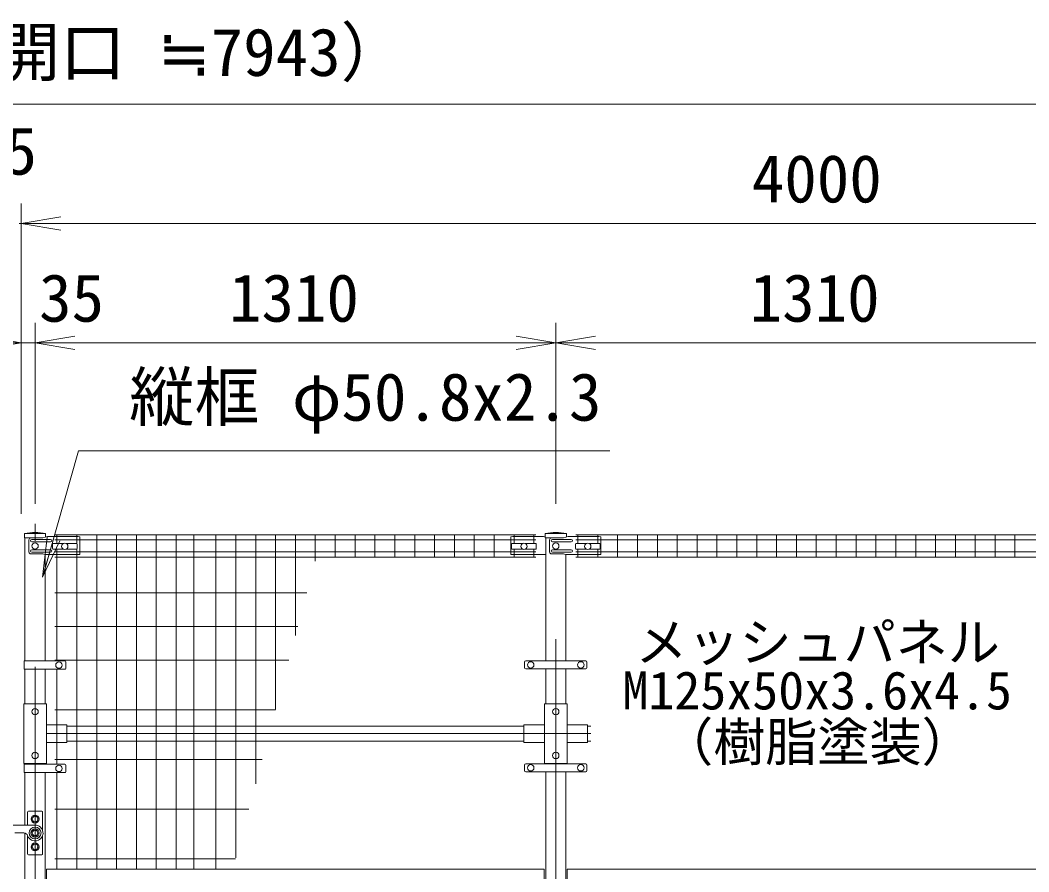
# Model space of a CAD drawing. Units: millimetres, scale not verified. Extents: x -10500 to 10500, y -7425 to 7425.
# Drawn here: x -2131 to 407, y 769 to 2911 of the extents above; entities that cross this region are included whole.
import ezdxf
from ezdxf.enums import TextEntityAlignment as Align

# ---------------------------------------------------------------- set-up
doc = ezdxf.new("R2010")
doc.units = ezdxf.units.MM
doc.header["$LTSCALE"] = 50
doc.linetypes.add('USER1', pattern=[50.8, 31.75, -6.35, 6.35, -6.35])
for name, color, linetype, lineweight in [('0-0_D-STR-DIM', 7, 'Continuous', 9), ('0-1_0', 7, 'Continuous', 9), ('0-2_D-STR1', 1, 'Continuous', 18), ('0-3_D-BMK', 2, 'USER1', 13), ('0-4_D-STR3', 3, 'Continuous', 13), ('0-5_D-STR2', 7, 'Continuous', 9), ('0-9_D-STR-TXT', 7, 'Continuous', 9)]:
    doc.layers.add(name, color=color, linetype=linetype, lineweight=lineweight)
doc.styles.add('ＭＳ ゴシック', font='')
doc.styles.get('ＭＳ ゴシック').set_extended_font_data('MS Gothic')

# ---------------------------------------------------------------- blocks, each defined once
blk = doc.blocks.new('_Open')
at = {"layer": '0-1_0'}
blk.add_line((-50, 8.33), (0, 0), dxfattribs=at)
blk.add_lwpolyline([(-50, -8.33), (0, 0), (-50, 0)], dxfattribs=at)

msp = doc.modelspace()

# ---------------------------------------------------------------- linework, layer by layer
at = {"layer": '0-0_D-STR-DIM'}
for p, q in [((-6033.58, 2699.98), (1771.42, 2699.98)), ((-2128.58, 1669.98), (-2128.58, 2449.98)), ((-2128.58, 1669.98), (-2128.58, 2449.98)), ((-2128.58, 2399.98), (-2133.58, 2399.98)), ((-2028.58, 2399.98), (1771.42, 2399.98)), ((-2028.58, 2399.98), (-1928.58, 2399.98)), ((-2128.58, 1669.98), (-2128.58, 2149.98)), ((-2093.58, 1694.98), (-2093.58, 2149.98)), ((-2093.58, 1694.98), (-2093.58, 2149.98)), ((-783.58, 1694.98), (-783.58, 2149.98)), ((-783.58, 1694.98), (-783.58, 2149.98)), ((-2128.58, 2099.98), (-2093.58, 2099.98)), ((-1993.58, 2099.98), (-883.58, 2099.98)), ((-1993.58, 2099.98), (-1893.58, 2099.98)), ((-683.58, 2099.98), (426.42, 2099.98))]:
    msp.add_line(p, q, dxfattribs=at)
at = {"layer": '0-2_D-STR1'}
for p, q in [((-2066.98, 1619.98), (-2120.18, 1619.98)), ((-2120.18, 1619.98), (-2120.18, 1608.98)), ((-2074.22, 1608.98), (-2120.18, 1608.98)), ((-2118.98, 1299.72), (-2118.98, 1608.98)), ((-2066.98, 1611.48), (-2066.98, 1619.98)), ((-756.98, 1619.98), (-810.18, 1619.98)), ((-810.18, 1608.98), (-810.18, 1619.98)), ((-764.22, 1608.98), (-810.18, 1608.98)), ((-808.98, 1299.73), (-808.98, 1608.98)), ((-756.98, 1611.48), (-756.98, 1619.98)), ((-2068.18, 1299.72), (-2068.18, 1567.16)), ((-758.18, 1299.73), (-758.18, 1567.16)), ((-2118.98, 1191.97), (-2118.98, 1278.72)), ((-2068.18, 1191.97), (-2068.18, 1278.72)), ((-808.98, 1191.97), (-808.98, 1279.73)), ((-758.18, 1191.97), (-758.18, 1279.73)), ((-2013.58, 1136.02), (-863.58, 1136.02)), ((-703.58, 1136.02), (-695.24, 1136.02)), ((-2013.58, 1097.92), (-863.58, 1097.92)), ((-703.58, 1097.92), (-695.24, 1097.92)), ((-2118.98, 1039.72), (-2118.98, 1041.97)), ((-2069.18, 1039.72), (-2069.18, 1041.97)), ((-808.98, 1040.97), (-808.98, 1041.97)), ((-758.18, 1040.97), (-758.18, 1041.97)), ((-2118.98, 886.98), (-2118.98, 1018.72)), ((-2068.18, 746.98), (-2068.18, 1018.72)), ((-808.98, 746.98), (-808.98, 1020.97)), ((-758.18, 746.98), (-758.18, 1020.97)), ((-2118.98, 746.98), (-2118.98, 866.55))]:
    msp.add_line(p, q, dxfattribs=at)
for centre in [(-2093.58, 1503.55), (-783.58, 1503.55)]:
    msp.add_arc(centre, 119.43, 77.13052, 102.86948, dxfattribs=at)
at = {"layer": '0-3_D-BMK'}
for p, q in [((-2093.58, -303.02), (-2093.58, 1644.98)), ((-783.58, -233.02), (-783.58, 1644.98)), ((-2064.98, 1116.97), (-695.24, 1116.97))]:
    msp.add_line(p, q, dxfattribs=at)
at = {"layer": '0-4_D-STR3'}
for p, q in [((-2109.06, 1603.98), (-2109.06, 1573.98)), ((-2074.22, 1608.98), (-2104.06, 1608.98)), ((-2054.58, 1604.98), (-2101.99, 1604.98)), ((-2054.58, 1598.98), (-2101.99, 1598.98)), ((-2062.66, 1612.98), (-2074.22, 1608.98)), ((-1985.58, 1612.98), (-2062.66, 1612.98)), ((-1985.58, 1612.98), (-1980.58, 1611.98)), ((-1980.58, 1611.98), (-1980.58, 1568.16)), ((-891.58, 1612.98), (-896.58, 1611.98)), ((-896.58, 1611.98), (-896.58, 1568.16)), ((-891.58, 1612.98), (-814.49, 1612.98)), ((-814.49, 1612.98), (-810.18, 1611.48)), ((-799.06, 1603.98), (-799.06, 1573.98)), ((-764.22, 1608.98), (-794.06, 1608.98)), ((-744.58, 1604.98), (-791.99, 1604.98)), ((-744.58, 1598.98), (-791.99, 1598.98)), ((-752.66, 1612.98), (-764.22, 1608.98)), ((-675.58, 1612.98), (-752.66, 1612.98)), ((-675.58, 1612.98), (-670.58, 1611.98)), ((-670.58, 1611.98), (-670.58, 1568.16)), ((-2054.58, 1578.98), (-2101.99, 1578.98)), ((-2049.83, 1593.45), (-2049.83, 1582.45)), ((-2047.83, 1595.45), (-2021.61, 1595.45)), ((-2047.83, 1580.45), (-2021.61, 1580.45)), ((-2016.04, 1595.45), (-1989.83, 1595.45)), ((-2016.04, 1580.45), (-1989.83, 1580.45)), ((-1987.83, 1593.45), (-1987.83, 1582.45)), ((-894.58, 1593.45), (-894.58, 1582.45)), ((-892.58, 1595.45), (-866.36, 1595.45)), ((-892.58, 1580.45), (-866.36, 1580.45)), ((-860.79, 1595.45), (-834.58, 1595.45)), ((-860.79, 1580.45), (-834.58, 1580.45)), ((-832.58, 1593.45), (-832.58, 1582.45)), ((-744.58, 1578.98), (-791.99, 1578.98)), ((-734.08, 1593.45), (-734.08, 1582.45)), ((-705.86, 1595.45), (-732.08, 1595.45)), ((-705.86, 1580.45), (-732.08, 1580.45)), ((-674.08, 1595.45), (-700.29, 1595.45)), ((-674.08, 1580.45), (-700.29, 1580.45)), ((-672.08, 1593.45), (-672.08, 1582.45)), ((-2074.22, 1568.98), (-2104.06, 1568.98)), ((-2054.58, 1572.98), (-2101.99, 1572.98)), ((-2068.97, 1567.16), (-2074.22, 1568.98)), ((-2068.97, 1567.16), (-1981.58, 1567.16)), ((-808.98, 1567.16), (-895.58, 1567.16)), ((-764.22, 1568.98), (-794.06, 1568.98)), ((-744.58, 1572.98), (-791.99, 1572.98)), ((-758.97, 1567.16), (-764.22, 1568.98)), ((-758.97, 1567.16), (-671.58, 1567.16)), ((-2121.28, 1299.72), (-2018.59, 1299.72)), ((-2121.28, 1278.72), (-2121.28, 1299.72)), ((-2016.59, 1280.72), (-2016.59, 1297.72)), ((-862.08, 1282.73), (-862.08, 1296.73)), ((-859.08, 1299.73), (-708.08, 1299.73)), ((-705.08, 1282.73), (-705.08, 1296.73)), ((-2121.28, 1278.72), (-2018.59, 1278.72)), ((-859.08, 1279.73), (-708.08, 1279.73)), ((-2122.18, 1041.97), (-2122.18, 1191.97)), ((-2064.98, 1191.97), (-2122.18, 1191.97)), ((-812.18, 1041.97), (-812.18, 1191.97)), ((-754.98, 1191.97), (-812.18, 1191.97)), ((-2013.58, 1138.97), (-2064.98, 1138.97)), ((-2013.58, 1138.97), (-2013.58, 1094.97)), ((-863.58, 1138.97), (-863.58, 1094.97)), ((-812.18, 1138.97), (-863.58, 1138.97)), ((-703.58, 1138.97), (-754.98, 1138.97)), ((-703.58, 1138.97), (-703.58, 1094.97)), ((-2013.58, 1094.97), (-2064.98, 1094.97)), ((-812.18, 1094.97), (-863.58, 1094.97)), ((-703.58, 1094.97), (-754.98, 1094.97)), ((-859.08, 1040.97), (-708.08, 1040.97)), ((-2121.28, 1039.72), (-2018.59, 1039.72)), ((-2121.28, 1039.72), (-2121.28, 1018.72)), ((-2121.28, 1018.72), (-2018.59, 1018.72)), ((-2016.59, 1037.72), (-2016.59, 1020.72)), ((-862.08, 1037.97), (-862.08, 1023.97)), ((-859.08, 1020.97), (-708.08, 1020.97)), ((-705.08, 1037.97), (-705.08, 1023.97)), ((-2112.58, 919.73), (-2112.58, 886.98)), ((-2110.33, 921.98), (-2076.83, 921.98)), ((-2074.58, 919.73), (-2074.58, 873.22)), ((-2173.58, 886.98), (-2093.58, 886.98)), ((-2144.58, 866.98), (-2121.85, 866.98)), ((-2112.58, 860.72), (-2112.58, 814.23)), ((-2074.58, 860.73), (-2074.58, 814.23)), ((-2110.33, 811.98), (-2076.83, 811.98)), ((-812.58, 776.13), (-2064.58, 776.13)), ((-2064.58, 776.13), (-2064.58, 746.98)), ((-812.58, 776.13), (-812.58, 746.98)), ((497.42, 776.13), (-754.58, 776.13)), ((-754.58, 776.13), (-754.58, 746.98))]:
    msp.add_line(p, q, dxfattribs=at)
for points in [[(-2122.18, 1041.97), (-2064.98, 1041.97), (-2064.98, 1191.97)], [(-812.18, 1041.97), (-754.98, 1041.97), (-754.98, 1191.97)]]:
    msp.add_lwpolyline(points, dxfattribs=at)
for points in [[(-2097.63, 908.99), (-2101.68, 901.98), (-2097.63, 894.96), (-2089.53, 894.96), (-2085.48, 901.98), (-2089.53, 908.99)], [(-2097.63, 873.99), (-2101.68, 866.98), (-2097.63, 859.96), (-2089.53, 859.96), (-2085.48, 866.98), (-2089.53, 873.99)], [(-2097.63, 838.99), (-2101.68, 831.98), (-2097.63, 824.96), (-2089.53, 824.96), (-2085.48, 831.98), (-2089.53, 838.99)]]:
    msp.add_lwpolyline(points, close=True, dxfattribs=at)
for centre, radius in [((-2093.58, 1588.98), 8), ((-2018.83, 1587.95), 8), ((-863.58, 1587.95), 8), ((-783.58, 1588.98), 8), ((-783.58, 1588.98), 8), ((-703.08, 1587.95), 8), ((-2033.58, 1289.22), 8), ((-846.58, 1289.73), 8), ((-720.58, 1289.73), 8), ((-2093.58, 1171.97), 8), ((-783.58, 1171.97), 8), ((-2093.58, 1061.97), 8), ((-783.58, 1061.97), 8), ((-2033.58, 1029.22), 8), ((-846.58, 1030.97), 8), ((-720.58, 1030.97), 8), ((-2093.58, 901.98), 10), ((-2093.58, 901.98), 7.03), ((-2093.58, 866.98), 15), ((-2093.58, 866.98), 10.5), ((-2093.58, 866.98), 7.03), ((-2093.58, 831.98), 10), ((-2093.58, 831.98), 7.03)]:
    msp.add_circle(centre, radius, dxfattribs=at)
for centre, radius, start, end in [((-2104.06, 1603.98), 5, 90, 180), ((-2101.99, 1601.98), 3, 90, 270), ((-2054.58, 1601.98), 3, 270, 90), ((-794.06, 1603.98), 5, 90, 180), ((-791.99, 1601.98), 3, 90, 270), ((-744.58, 1601.98), 3, 270, 90), ((-2104.06, 1573.98), 5, 180, 270), ((-2101.99, 1575.98), 3, 90, 270), ((-2054.58, 1575.98), 3, 270, 90), ((-2047.83, 1593.45), 2, 90, 180), ((-2047.83, 1582.45), 2, 180, 270), ((-1989.83, 1593.45), 2, 0, 90), ((-1989.83, 1582.45), 2, 270, 0), ((-892.58, 1593.45), 2, 90, 180), ((-892.58, 1582.45), 2, 180, 270), ((-834.58, 1593.45), 2, 0, 90), ((-834.58, 1582.45), 2, 270, 0), ((-794.06, 1573.98), 5, 180, 270), ((-791.99, 1575.98), 3, 90, 270), ((-744.58, 1575.98), 3, 270, 90), ((-732.08, 1593.45), 2, 90, 180), ((-732.08, 1582.45), 2, 180, 270), ((-674.08, 1593.45), 2, 0, 90), ((-674.08, 1582.45), 2, 270, 0), ((-1981.58, 1568.16), 1, 270, 0), ((-895.58, 1568.16), 1, 180, 270), ((-671.58, 1568.16), 1, 270, 0), ((-2018.59, 1297.72), 2, 0, 90), ((-859.08, 1296.73), 3, 90, 180), ((-708.08, 1296.73), 3, 0, 90), ((-2018.59, 1280.72), 2, 270, 0), ((-859.08, 1282.73), 3, 180, 270), ((-708.08, 1282.73), 3, 270, 0), ((-859.08, 1037.97), 3, 90, 180), ((-708.08, 1037.97), 3, 0, 90), ((-2018.59, 1037.72), 2, 0, 90), ((-2018.59, 1020.72), 2, 270, 0), ((-859.08, 1023.97), 3, 180, 270), ((-708.08, 1023.97), 3, 270, 0), ((-2110.33, 919.73), 2.25, 90, 180), ((-2076.83, 919.73), 2.25, 0, 90), ((-2121.85, 856.98), 10, 17.3687, 90), ((-2093.58, 866.98), 20, 200.5326, 90), ((-2110.33, 814.23), 2.25, 180, 270), ((-2076.83, 814.23), 2.25, 270, 0)]:
    msp.add_arc(centre, radius, start, end, dxfattribs=at)
at = {"layer": '0-5_D-STR2'}
for p, q in [((-833.58, 1616.97), (-2043.58, 1616.97)), ((-833.58, 1604.1), (-2043.58, 1604.1)), ((-2038.58, 1595.45), (-2038.58, 1616.97)), ((-1988.58, 1595.45), (-1988.58, 1616.97)), ((-1938.58, 776.13), (-1938.58, 1616.97)), ((-1888.58, 776.13), (-1888.58, 1616.97)), ((-1838.58, 776.13), (-1838.58, 1616.97)), ((-1788.58, 776.13), (-1788.58, 1616.97)), ((-1738.58, 776.13), (-1738.58, 1616.97)), ((-1693.83, 776.13), (-1693.83, 1616.97)), ((-1638.58, 776.13), (-1638.58, 1616.97)), ((-1588.58, 804.18), (-1588.58, 1616.97)), ((-1538.58, 990.78), (-1538.58, 1616.97)), ((-1488.58, 1177.38), (-1488.58, 1616.97)), ((-1438.58, 1363.99), (-1438.58, 1616.97)), ((-1388.58, 1550.59), (-1388.58, 1616.97)), ((-1338.58, 1560.97), (-1338.58, 1616.97)), ((-1288.58, 1560.97), (-1288.58, 1616.97)), ((-1238.58, 1560.97), (-1238.58, 1616.97)), ((-1188.58, 1560.97), (-1188.58, 1616.97)), ((-1138.58, 1560.97), (-1138.58, 1616.97)), ((-1088.58, 1560.97), (-1088.58, 1616.97)), ((-1038.58, 1560.97), (-1038.58, 1616.97)), ((-988.58, 1560.97), (-988.58, 1616.97)), ((-938.58, 1560.97), (-938.58, 1616.97)), ((-888.58, 1595.45), (-888.58, 1616.97)), ((-838.58, 1595.45), (-838.58, 1616.97)), ((475.92, 1616.97), (-733.08, 1616.97)), ((475.92, 1604.1), (-733.08, 1604.1)), ((-728.08, 1595.45), (-728.08, 1616.97)), ((-678.08, 1595.45), (-678.08, 1616.97)), ((-628.08, 1560.97), (-628.08, 1616.97)), ((-578.08, 1560.97), (-578.08, 1616.97)), ((-528.08, 1560.97), (-528.08, 1616.97)), ((-478.08, 1560.97), (-478.08, 1616.97)), ((-428.08, 1560.97), (-428.08, 1616.97)), ((-378.08, 1560.97), (-378.08, 1616.97)), ((-328.08, 1560.97), (-328.08, 1616.97)), ((-278.08, 1560.97), (-278.08, 1616.97)), ((-228.08, 1560.97), (-228.08, 1616.97)), ((-178.08, 1560.97), (-178.08, 1616.97)), ((-128.08, 1560.97), (-128.08, 1616.97)), ((-78.08, 1560.97), (-78.08, 1616.97)), ((-28.08, 1560.97), (-28.08, 1616.97)), ((21.92, 1560.97), (21.92, 1616.97)), ((71.92, 1560.97), (71.92, 1616.97)), ((121.92, 1560.97), (121.92, 1616.97)), ((171.92, 1560.97), (171.92, 1616.97)), ((221.92, 1560.97), (221.92, 1616.97)), ((271.92, 1560.97), (271.92, 1616.97)), ((321.92, 1560.97), (321.92, 1616.97)), ((370.92, 1560.97), (370.92, 1616.97)), ((-833.58, 1573.85), (-2043.58, 1573.85)), ((-2038.58, 1299.72), (-2038.58, 1580.45)), ((-1988.58, 776.13), (-1988.58, 1580.45)), ((-888.58, 1560.97), (-888.58, 1580.45)), ((-838.58, 1560.97), (-838.58, 1580.45)), ((475.92, 1573.85), (-733.08, 1573.85)), ((-728.08, 1560.97), (-728.08, 1580.45)), ((-678.08, 1560.97), (-678.08, 1580.45)), ((-833.58, 1560.97), (-2043.58, 1560.97)), ((475.92, 1560.97), (-733.08, 1560.97)), ((-1409.91, 1470.97), (-2043.58, 1470.97)), ((-1432.55, 1386.47), (-2043.58, 1386.47)), ((-1455.19, 1301.97), (-2043.58, 1301.97)), ((-2038.58, 1039.72), (-2038.58, 1278.72)), ((-1488.69, 1176.97), (-2043.58, 1176.97)), ((-1522.18, 1051.97), (-2043.58, 1051.97)), ((-2038.58, 776.13), (-2038.58, 1018.72)), ((-1588.58, 804.18), (-1588.58, 944.81)), ((-1555.67, 926.97), (-2043.58, 926.97)), ((-1589.17, 801.97), (-2043.58, 801.97))]:
    msp.add_line(p, q, dxfattribs=at)
at = {"layer": '0-9_D-STR-TXT'}
msp.add_lwpolyline([(-647.38, 1827.79), (-1984.08, 1827.79), (-2074.15, 1512.19)], dxfattribs=at)

# ---------------------------------------------------------------- block references
at = {"layer": '0-0_D-STR-DIM', "xscale": 2, "yscale": 2, "rotation": 180}
for p in [(-2128.58, 2399.98), (-2128.58, 2399.98), (-2093.58, 2099.98), (-2093.58, 2099.98), (-783.58, 2099.98)]:
    msp.add_blockref('_Open', p, dxfattribs=at)
at = {"layer": '0-0_D-STR-DIM', "xscale": 2, "yscale": 2}
for p in [(-2128.58, 2099.98), (-783.58, 2099.98)]:
    msp.add_blockref('_Open', p, dxfattribs=at)
at = {"layer": '0-9_D-STR-TXT', "xscale": 2, "yscale": 2, "rotation": 254.07237}
msp.add_blockref('_Open', (-2074.69, 1510.27), dxfattribs=at)

# ---------------------------------------------------------------- texts
at = {"layer": '0-0_D-STR-DIM', "style": 'ＭＳ ゴシック'}
for s, p in [('8005（有効開口 ≒7943）', (-3013.39, 2734.95)), ('5', (-2170.39, 2486.85)), ('4000', (-290.45, 2416.85)), ('35', (-2083.51, 2116.85)), ('1310', (-1605.83, 2116.85)), ('1310', (-295.83, 2116.85))]:
    msp.add_text(s, height=120.2, dxfattribs=at).set_placement(p, align=Align.BOTTOM_LEFT)
at = {"layer": '0-9_D-STR-TXT', "style": 'ＭＳ ゴシック'}
for s, height, p in [('縦框 φ50.8x2.3', 120.2, (-1856.77, 1867.82)), ('メッシュパネル', 96.04, (-583.4, 1270.1)), ('M125x50x3.6x4.5', 96.04, (-615.89, 1148.98)), ('（樹脂塗装）', 96.04, (-518.42, 1019.31))]:
    msp.add_text(s, height=height, dxfattribs=at).set_placement(p, align=Align.BOTTOM_LEFT)

doc.saveas('drawing.dxf')
